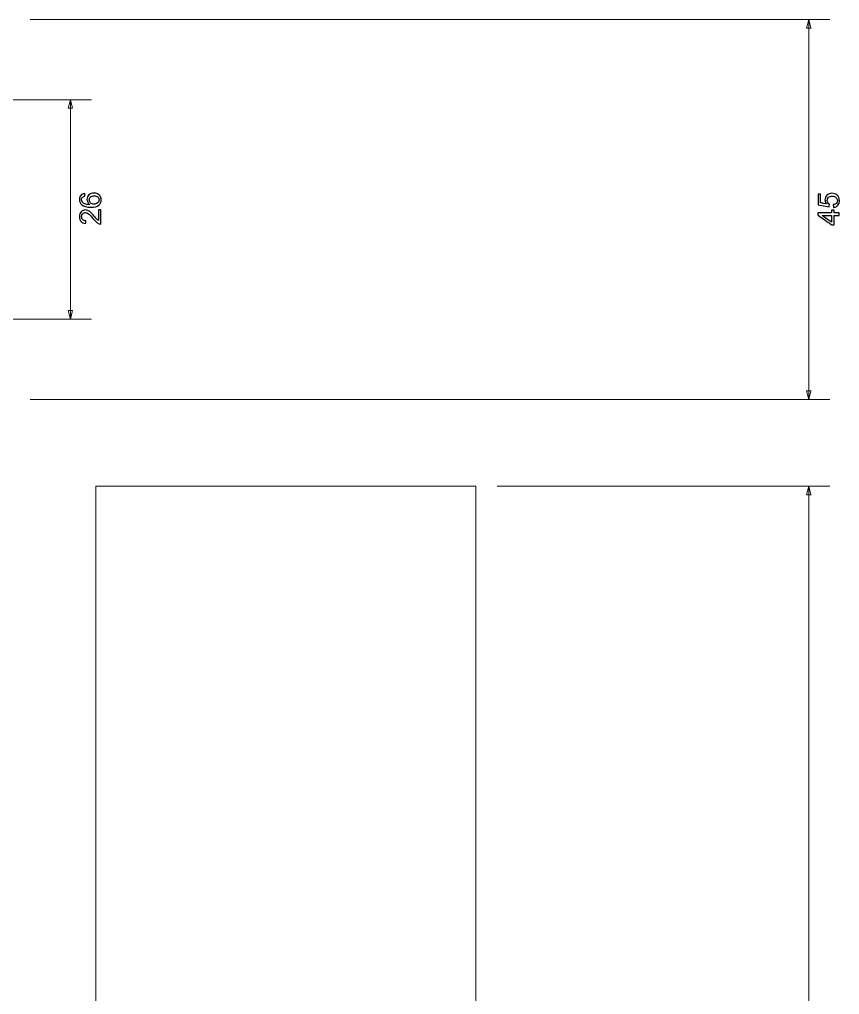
# Model space of a CAD drawing. Header units: millimetres. Extents: x -202 to 277, y -231 to 44.
# Drawn here: x 179.9 to 277.1, y -90.5 to 25 of the extents above; entities that cross this region are included whole.
import ezdxf

# ---------------------------------------------------------------- set-up
doc = ezdxf.new("R2010")
doc.units = ezdxf.units.MM
doc.header["$MEASUREMENT"] = 0
doc.layers.add('Chassi', color=7, linetype='Continuous')
doc.layers.add('Medidas', color=7, linetype='Continuous')

msp = doc.modelspace()

# ---------------------------------------------------------------- linework, layer by layer
at = {"layer": 'Chassi', "color": 7, "lineweight": 18, "true_color": 0xffffff}
msp.add_open_spline([(188.993, -175.2776), (188.993, -175.2776), (188.993, -30.2776), (188.993, -30.2776), (188.993, -30.2776), (188.993, -30.2776), (233.993, -30.2776), (233.993, -30.2776), (233.993, -30.2776), (233.993, -30.2776), (233.993, -175.2776), (233.993, -175.2776), (233.993, -175.2776), (233.993, -175.2776), (188.993, -175.2776), (188.993, -175.2776)], degree=3, knots=[0, 0, 0, 0, 0.2, 0.2, 0.2, 0.20000001, 0.4, 0.4, 0.4, 0.40000001, 0.6, 0.6, 0.6, 0.60000001, 1, 1, 1, 1], dxfattribs=at)
at = {"layer": 'Medidas', "color": 240, "lineweight": 9, "true_color": 0xed1f24}
for points in [[(181.1942, 25.0266), (181.1942, 25.0266), (275.9093, 25.0266), (275.9093, 25.0266)], [(273.4093, 25.0266), (273.4093, 25.0266), (273.4093, -19.9734), (273.4093, -19.9734)], [(176.3383, 15.5266), (176.3383, 15.5266), (188.4644, 15.5266), (188.4644, 15.5266)], [(185.9644, 15.5266), (185.9644, 15.5266), (185.9644, -10.4734), (185.9644, -10.4734)], [(176.3383, -10.4734), (176.3383, -10.4734), (188.4644, -10.4734), (188.4644, -10.4734)], [(181.1942, -19.9734), (181.1942, -19.9734), (275.9093, -19.9734), (275.9093, -19.9734)], [(236.493, -30.2776), (236.493, -30.2776), (275.9093, -30.2776), (275.9093, -30.2776)], [(273.4093, -30.2776), (273.4093, -30.2776), (273.4093, -175.2776), (273.4093, -175.2776)]]:
    msp.add_open_spline(points, degree=3, dxfattribs=at)
for points in [[(273.137, 24.0106), (273.137, 24.0106), (273.4093, 25.0266), (273.4093, 25.0266), (273.4093, 25.0266), (273.4093, 25.0266), (273.6815, 24.0106), (273.6815, 24.0106), (273.6815, 24.0106), (273.6815, 24.0106), (273.137, 24.0106), (273.137, 24.0106)], [(185.6921, 14.5106), (185.6921, 14.5106), (185.9644, 15.5266), (185.9644, 15.5266), (185.9644, 15.5266), (185.9644, 15.5266), (186.2366, 14.5106), (186.2366, 14.5106), (186.2366, 14.5106), (186.2366, 14.5106), (185.6921, 14.5106), (185.6921, 14.5106)], [(185.6921, -9.4574), (185.6921, -9.4574), (185.9644, -10.4734), (185.9644, -10.4734), (185.9644, -10.4734), (185.9644, -10.4734), (186.2366, -9.4574), (186.2366, -9.4574), (186.2366, -9.4574), (186.2366, -9.4574), (185.6921, -9.4574), (185.6921, -9.4574)], [(273.137, -18.9574), (273.137, -18.9574), (273.4093, -19.9734), (273.4093, -19.9734), (273.4093, -19.9734), (273.4093, -19.9734), (273.6815, -18.9574), (273.6815, -18.9574), (273.6815, -18.9574), (273.6815, -18.9574), (273.137, -18.9574), (273.137, -18.9574)], [(273.137, -31.2935), (273.137, -31.2935), (273.4093, -30.2776), (273.4093, -30.2776), (273.4093, -30.2776), (273.4093, -30.2776), (273.6815, -31.2935), (273.6815, -31.2935), (273.6815, -31.2935), (273.6815, -31.2935), (273.137, -31.2935), (273.137, -31.2935)]]:
    msp.add_open_spline(points, degree=3, knots=[0, 0, 0, 0, 0.25, 0.25, 0.25, 0.25000001, 0.5, 0.5, 0.5, 0.50000001, 1, 1, 1, 1], dxfattribs=at)
at = {"layer": 'Medidas', "color": 240, "true_color": 0xed1f24}
for points, knots in [([(187.6684, 4.4176), (187.6684, 4.4176), (187.6931, 4.1107), (187.6931, 4.1107), (187.6931, 4.1107), (187.5714, 4.0831), (187.4826, 4.0437), (187.4274, 3.9925), (187.4274, 3.9925), (187.3386, 3.9085), (187.2945, 3.8044), (187.2945, 3.6809), (187.2945, 3.6809), (187.2945, 3.5816), (187.3221, 3.4934), (187.3774, 3.4175), (187.3774, 3.4175), (187.4485, 3.3199), (187.552, 3.2435), (187.6884, 3.1865), (187.6884, 3.1865), (187.8254, 3.13), (188.02, 3.1006), (188.2722, 3.0983), (188.2722, 3.0983), (188.1588, 3.1729), (188.0741, 3.2647), (188.0194, 3.3728), (188.0194, 3.3728), (187.9642, 3.481), (187.9365, 3.5939), (187.9365, 3.7127), (187.9365, 3.7127), (187.9365, 3.9196), (188.013, 4.096), (188.1652, 4.2418), (188.1652, 4.2418), (188.3175, 4.387), (188.5139, 4.46), (188.7555, 4.46), (188.7555, 4.46), (188.9143, 4.46), (189.0613, 4.4259), (189.1977, 4.3577), (189.1977, 4.3577), (189.3341, 4.2889), (189.4381, 4.1954), (189.5105, 4.0754), (189.5105, 4.0754), (189.5828, 3.9561), (189.6192, 3.8203), (189.6192, 3.6686), (189.6192, 3.6686), (189.6192, 3.4105), (189.524, 3.1994), (189.3341, 3.0359), (189.3341, 3.0359), (189.1442, 2.8731), (188.8308, 2.7914), (188.3945, 2.7914), (188.3945, 2.7914), (187.9065, 2.7914), (187.5514, 2.8819), (187.3298, 3.0624), (187.3298, 3.0624), (187.1369, 3.22), (187.0405, 3.4322), (187.0405, 3.6997), (187.0405, 3.6997), (187.0405, 3.8985), (187.0963, 4.0619), (187.2075, 4.1889), (187.2075, 4.1889), (187.3186, 4.3159), (187.472, 4.3923), (187.6684, 4.4176)], [0, 0, 0, 0, 0.05, 0.05, 0.05, 0.05000001, 0.1, 0.1, 0.1, 0.10000001, 0.15, 0.15, 0.15, 0.15000001, 0.2, 0.2, 0.2, 0.20000001, 0.25, 0.25, 0.25, 0.25000001, 0.3, 0.3, 0.3, 0.30000001, 0.35, 0.35, 0.35, 0.35000001, 0.4, 0.4, 0.4, 0.40000001, 0.45, 0.45, 0.45, 0.45000001, 0.5, 0.5, 0.5, 0.50000001, 0.55, 0.55, 0.55, 0.55000001, 0.6, 0.6, 0.6, 0.60000001, 0.65, 0.65, 0.65, 0.65000001, 0.7, 0.7, 0.7, 0.70000001, 0.75, 0.75, 0.75, 0.75000001, 0.8, 0.8, 0.8, 0.80000001, 0.85, 0.85, 0.85, 0.85000001, 0.9, 0.9, 0.9, 0.90000001, 1, 1, 1, 1]), ([(188.7585, 3.1477), (188.8655, 3.1477), (188.9678, 3.1706), (189.0654, 3.2159), (189.0654, 3.2159), (189.163, 3.2611), (189.2377, 3.3246), (189.2888, 3.4052), (189.2888, 3.4052), (189.34, 3.4863), (189.3652, 3.5722), (189.3652, 3.6633), (189.3652, 3.6633), (189.3652, 3.7956), (189.3123, 3.9085), (189.2065, 4.0019), (189.2065, 4.0019), (189.1007, 4.0954), (188.9572, 4.1425), (188.7755, 4.1425), (188.7755, 4.1425), (188.6009, 4.1425), (188.4633, 4.096), (188.3628, 4.0037), (188.3628, 4.0037), (188.2622, 3.9114), (188.2117, 3.7938), (188.2117, 3.6509), (188.2117, 3.6509), (188.2117, 3.511), (188.2622, 3.3916), (188.3628, 3.294), (188.3628, 3.294), (188.4633, 3.1965), (188.595, 3.1477), (188.7585, 3.1477)], [0, 0, 0, 0, 0.1, 0.1, 0.1, 0.10000001, 0.2, 0.2, 0.2, 0.20000001, 0.3, 0.3, 0.3, 0.30000001, 0.4, 0.4, 0.4, 0.40000001, 0.5, 0.5, 0.5, 0.50000001, 0.6, 0.6, 0.6, 0.60000001, 0.7, 0.7, 0.7, 0.70000001, 0.8, 0.8, 0.8, 0.80000001, 1, 1, 1, 1]), ([(276.348, 2.7668), (276.348, 2.7668), (276.3233, 3.0913), (276.3233, 3.0913), (276.3233, 3.0913), (276.4815, 3.1154), (276.6002, 3.1713), (276.6802, 3.2583), (276.6802, 3.2583), (276.7596, 3.3453), (276.7995, 3.4517), (276.7995, 3.577), (276.7995, 3.577), (276.7995, 3.7281), (276.7431, 3.8545), (276.6308, 3.9574), (276.6308, 3.9574), (276.5179, 4.0597), (276.3686, 4.1108), (276.1828, 4.1108), (276.1828, 4.1108), (276.0058, 4.1108), (275.8665, 4.062), (275.7642, 3.9638), (275.7642, 3.9638), (275.6619, 3.8656), (275.6107, 3.7357), (275.6107, 3.574), (275.6107, 3.574), (275.6107, 3.4735), (275.6336, 3.3835), (275.6795, 3.3036), (275.6795, 3.3036), (275.7254, 3.2242), (275.7847, 3.1619), (275.8576, 3.116), (275.8576, 3.116), (275.8576, 3.116), (275.8153, 2.8232), (275.8153, 2.8232), (275.8153, 2.8232), (275.8153, 2.8232), (274.5171, 3.0666), (274.5171, 3.0666), (274.5171, 3.0666), (274.5171, 3.0666), (274.5171, 4.319), (274.5171, 4.319), (274.5171, 4.319), (274.5171, 4.319), (274.8134, 4.319), (274.8134, 4.319), (274.8134, 4.319), (274.8134, 4.319), (274.8134, 3.3141), (274.8134, 3.3141), (274.8134, 3.3141), (274.8134, 3.3141), (275.4949, 3.1795), (275.4949, 3.1795), (275.4949, 3.1795), (275.3885, 3.3306), (275.3355, 3.4894), (275.3355, 3.6552), (275.3355, 3.6552), (275.3355, 3.875), (275.412, 4.0608), (275.5648, 4.2119), (275.5648, 4.2119), (275.7177, 4.363), (275.9141, 4.4389), (276.154, 4.4389), (276.154, 4.4389), (276.3827, 4.4389), (276.5802, 4.3725), (276.7466, 4.2396), (276.7466, 4.2396), (276.9512, 4.0779), (277.0535, 3.8568), (277.0535, 3.577), (277.0535, 3.577), (277.0535, 3.3477), (276.9889, 3.1607), (276.8601, 3.0155), (276.8601, 3.0155), (276.7313, 2.8702), (276.5608, 2.7873), (276.348, 2.7668)], [0, 0, 0, 0, 0.04347826, 0.04347826, 0.04347826, 0.04347827, 0.08695652, 0.08695652, 0.08695652, 0.08695653, 0.13043478, 0.13043478, 0.13043478, 0.13043479, 0.17391304, 0.17391304, 0.17391304, 0.17391305, 0.2173913, 0.2173913, 0.2173913, 0.21739131, 0.26086957, 0.26086957, 0.26086957, 0.26086958, 0.30434783, 0.30434783, 0.30434783, 0.30434784, 0.34782609, 0.34782609, 0.34782609, 0.3478261, 0.39130435, 0.39130435, 0.39130435, 0.39130436, 0.43478261, 0.43478261, 0.43478261, 0.43478262, 0.47826087, 0.47826087, 0.47826087, 0.47826088, 0.52173913, 0.52173913, 0.52173913, 0.52173914, 0.56521739, 0.56521739, 0.56521739, 0.5652174, 0.60869565, 0.60869565, 0.60869565, 0.60869566, 0.65217391, 0.65217391, 0.65217391, 0.65217392, 0.69565217, 0.69565217, 0.69565217, 0.69565218, 0.73913043, 0.73913043, 0.73913043, 0.73913044, 0.7826087, 0.7826087, 0.7826087, 0.78260871, 0.82608696, 0.82608696, 0.82608696, 0.82608697, 0.86956522, 0.86956522, 0.86956522, 0.86956523, 0.91304348, 0.91304348, 0.91304348, 0.91304349, 1, 1, 1, 1]), ([(189.2806, 2.4697), (189.2806, 2.4697), (189.5769, 2.4697), (189.5769, 2.4697), (189.5769, 2.4697), (189.5769, 2.4697), (189.5769, 0.7976), (189.5769, 0.7976), (189.5769, 0.7976), (189.5022, 0.7953), (189.4305, 0.8076), (189.3611, 0.8341), (189.3611, 0.8341), (189.2476, 0.877), (189.1353, 0.9458), (189.0254, 1.0404), (189.0254, 1.0404), (188.9155, 1.1351), (188.7885, 1.2703), (188.6444, 1.4461), (188.6444, 1.4461), (188.4192, 1.7195), (188.2411, 1.9053), (188.1094, 2.0023), (188.1094, 2.0023), (187.9777, 2.0999), (187.853, 2.1487), (187.7354, 2.1487), (187.7354, 2.1487), (187.6126, 2.1487), (187.5091, 2.1046), (187.4244, 2.0164), (187.4244, 2.0164), (187.3403, 1.9282), (187.298, 1.813), (187.298, 1.6713), (187.298, 1.6713), (187.298, 1.5214), (187.3427, 1.4014), (187.4321, 1.3115), (187.4321, 1.3115), (187.5208, 1.2215), (187.6449, 1.1762), (187.8025, 1.1751), (187.8025, 1.1751), (187.8025, 1.1751), (187.7707, 0.8576), (187.7707, 0.8576), (187.7707, 0.8576), (187.5332, 0.8793), (187.3521, 0.9616), (187.2275, 1.1039), (187.2275, 1.1039), (187.1028, 1.2468), (187.0405, 1.4379), (187.0405, 1.6784), (187.0405, 1.6784), (187.0405, 1.9206), (187.1075, 2.1128), (187.2422, 2.254), (187.2422, 2.254), (187.3768, 2.3957), (187.5438, 2.4662), (187.7425, 2.4662), (187.7425, 2.4662), (187.8436, 2.4662), (187.943, 2.4456), (188.0406, 2.4039), (188.0406, 2.4039), (188.1388, 2.3627), (188.2417, 2.2939), (188.3498, 2.1981), (188.3498, 2.1981), (188.4574, 2.1017), (188.6062, 1.9423), (188.7943, 1.7201), (188.7943, 1.7201), (188.9507, 1.5337), (189.0566, 1.4138), (189.1124, 1.3609), (189.1124, 1.3609), (189.1683, 1.3079), (189.2241, 1.2644), (189.2806, 1.2297), (189.2806, 1.2297), (189.2806, 1.2297), (189.2806, 2.4697), (189.2806, 2.4697)], [0, 0, 0, 0, 0.04347826, 0.04347826, 0.04347826, 0.04347827, 0.08695652, 0.08695652, 0.08695652, 0.08695653, 0.13043478, 0.13043478, 0.13043478, 0.13043479, 0.17391304, 0.17391304, 0.17391304, 0.17391305, 0.2173913, 0.2173913, 0.2173913, 0.21739131, 0.26086957, 0.26086957, 0.26086957, 0.26086958, 0.30434783, 0.30434783, 0.30434783, 0.30434784, 0.34782609, 0.34782609, 0.34782609, 0.3478261, 0.39130435, 0.39130435, 0.39130435, 0.39130436, 0.43478261, 0.43478261, 0.43478261, 0.43478262, 0.47826087, 0.47826087, 0.47826087, 0.47826088, 0.52173913, 0.52173913, 0.52173913, 0.52173914, 0.56521739, 0.56521739, 0.56521739, 0.5652174, 0.60869565, 0.60869565, 0.60869565, 0.60869566, 0.65217391, 0.65217391, 0.65217391, 0.65217392, 0.69565217, 0.69565217, 0.69565217, 0.69565218, 0.73913043, 0.73913043, 0.73913043, 0.73913044, 0.7826087, 0.7826087, 0.7826087, 0.78260871, 0.82608696, 0.82608696, 0.82608696, 0.82608697, 0.86956522, 0.86956522, 0.86956522, 0.86956523, 0.91304348, 0.91304348, 0.91304348, 0.91304349, 1, 1, 1, 1]), ([(277.0112, 1.796), (277.0112, 1.796), (276.408, 1.796), (276.408, 1.796), (276.408, 1.796), (276.408, 1.796), (276.408, 0.6989), (276.408, 0.6989), (276.408, 0.6989), (276.408, 0.6989), (276.1222, 0.6989), (276.1222, 0.6989), (276.1222, 0.6989), (276.1222, 0.6989), (274.4854, 1.8525), (274.4854, 1.8525), (274.4854, 1.8525), (274.4854, 1.8525), (274.4854, 2.1065), (274.4854, 2.1065), (274.4854, 2.1065), (274.4854, 2.1065), (276.1222, 2.1065), (276.1222, 2.1065), (276.1222, 2.1065), (276.1222, 2.1065), (276.1222, 2.4487), (276.1222, 2.4487), (276.1222, 2.4487), (276.1222, 2.4487), (276.408, 2.4487), (276.408, 2.4487), (276.408, 2.4487), (276.408, 2.4487), (276.408, 2.1065), (276.408, 2.1065), (276.408, 2.1065), (276.408, 2.1065), (277.0112, 2.1065), (277.0112, 2.1065), (277.0112, 2.1065), (277.0112, 2.1065), (277.0112, 1.796), (277.0112, 1.796)], [0, 0, 0, 0, 0.08333333, 0.08333333, 0.08333333, 0.08333334, 0.16666667, 0.16666667, 0.16666667, 0.16666668, 0.25, 0.25, 0.25, 0.25000001, 0.33333333, 0.33333333, 0.33333333, 0.33333334, 0.41666667, 0.41666667, 0.41666667, 0.41666668, 0.5, 0.5, 0.5, 0.50000001, 0.58333333, 0.58333333, 0.58333333, 0.58333334, 0.66666667, 0.66666667, 0.66666667, 0.66666668, 0.75, 0.75, 0.75, 0.75000001, 0.83333333, 0.83333333, 0.83333333, 0.83333334, 1, 1, 1, 1]), ([(276.1222, 1.796), (276.1222, 1.796), (274.9857, 1.796), (274.9857, 1.796), (274.9857, 1.796), (274.9857, 1.796), (276.1222, 1.0041), (276.1222, 1.0041), (276.1222, 1.0041), (276.1222, 1.0041), (276.1222, 1.796), (276.1222, 1.796)], [0, 0, 0, 0, 0.25, 0.25, 0.25, 0.25000001, 0.5, 0.5, 0.5, 0.50000001, 1, 1, 1, 1])]:
    msp.add_open_spline(points, degree=3, knots=knots, dxfattribs=at)

doc.saveas('drawing.dxf')
